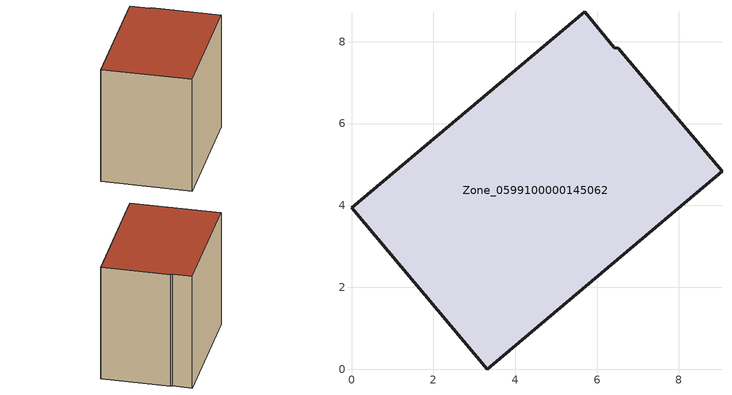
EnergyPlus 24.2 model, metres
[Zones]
Zone_0599100000145062
 floor ground (C_G): 6.52,7.84 9.05,4.84 3.32,0 0,3.94 5.69,8.73 6.42,7.86 z0
 wall outside (C_F): 3.32,0 9.05,4.84 6.52,7.84 6.42,7.86 5.69,8.73 0,3.94 3.32,0 z0:7
 roof outside (C_R): 9.05,4.84 6.52,7.84 6.42,7.86 5.69,8.73 0,3.94 3.32,0 z7
[BUILDING]
Pand.0599100000145062: North Axis=0; Terrain=City; Loads Convergence Tolerance Value=0.04; Temperature Convergence Tolerance Value=0.4; Solar Distribution=FullExterior; Maximum Number of Warmup Days=25; Minimum Number of Warmup Days=1
[Site:Location]
Rotterdam.The.Hague.AP_ZH_NLD Design_Conditions: Latitude=51.96; Longitude=4.45; Time Zone=1; Elevation=-4.5
[SITE:GROUNDTEMPERATURE:BUILDINGSURFACE]
18, 18, 18, 18, 18, 18, 18, 18, 18, 18, 18, 18
[MATERIAL] Thermal Absorptance=0.9; Solar Absorptance=0.7; Visible Absorptance=0.7
Name | Roughness | Thickness | Conductivity | Density | Specific Heat
G.TI.1946 | MediumSmooth | 0.15 | 1 | 540 | 1210
F.TI.1946 | Rough | 0.3 | 0.857143 | 1920 | 840
R.TI.1946 | MediumRough | 0.2 | 0.1 | 1500 | 1000
[CONSTRUCTION]
C_G: G.TI.1946
C_F: F.TI.1946
C_R: R.TI.1946
[ZONE]
Zone_0599100000145062: Type=1; Multiplier=1; Ceiling Height=Autocalculate; Volume=Autocalculate; Floor Area=autocalculate; Part of Total Floor Area=Yes
[ZONEINFILTRATION:DESIGNFLOWRATE]
Infil_Zone_0599100000145062: Zone or ZoneList or Space or SpaceList=Zone_0599100000145062; Schedule=AlwaysOn; Design Flow Rate Calculation Method=Flow/Area; Flow Rate per Floor Area=0.003; Constant Term Coefficient=1; Temperature Term Coefficient=0; Velocity Term Coefficient=0; Velocity Squared Term Coefficient=0
[HVACTEMPLATE:ZONE:IDEALLOADSAIRSYSTEM]
Zone_0599100000145062: Maximum Heating Supply Air Temperature=50; Minimum Cooling Supply Air Temperature=13; Maximum Heating Supply Air Humidity Ratio=0.0156; Minimum Cooling Supply Air Humidity Ratio=0.0077; Heating Limit=NoLimit; Cooling Limit=NoLimit; Dehumidification Control Type=ConstantSensibleHeatRatio; Cooling Sensible Heat Ratio=0.7; Dehumidification Setpoint=60; Humidification Control Type=None; Humidification Setpoint=30; Outdoor Air Method=None; Outdoor Air Flow Rate per Person=0.00944; Outdoor Air Flow Rate per Zone Floor Area=0; Outdoor Air Flow Rate per Zone=0; Demand Controlled Ventilation Type=None; Outdoor Air Economizer Type=NoEconomizer; Heat Recovery Type=None; Sensible Heat Recovery Effectiveness=0.7; Latent Heat Recovery Effectiveness=0.65
[ZONECONTROL:THERMOSTAT]
ThermostatControl_Zone_0599100000145062: Zone or ZoneList=Zone_0599100000145062; Control Type Schedule=DualSetpointControlType; Control 1=Thermostat_Zone_0599100000145062; Temperature Difference Between Cutout And Setpoint=0
[THERMOSTATSETPOINT:DUALSETPOINT]
Thermostat_Zone_0599100000145062: Heating Setpoint Temperature Schedule=HeatingSetpoint_Zone_0599100000145062; Cooling Setpoint Temperature Schedule=CoolingSetpoint_Zone_0599100000145062
[SCHEDULE:COMPACT]
HeatingSetpoint_Zone_0599100000145062: Through: 12/31, For: AllDays, Until: 24:00, 21
CoolingSetpoint_Zone_0599100000145062: Through: 12/31, For: AllDays, Until: 24:00, 24
DualSetpointControlType: Through: 12/31, For: AllDays, Until: 24:00, 4
AlwaysOn: Through: 12/31, For: AllDays, Until: 24:00, 1
